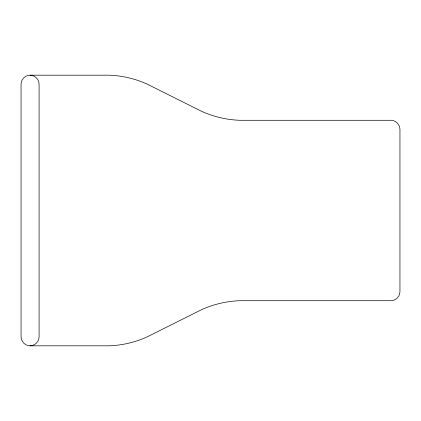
<?xml version="1.0" encoding="UTF-8"?>
<svg xmlns="http://www.w3.org/2000/svg" width="421" height="421" viewBox="0 0 421 421"><rect width="100%" height="100%" fill="white"/><g stroke="black" fill="none" stroke-linecap="round" stroke-linejoin="round"><path stroke-width="0.63" d="M30.07 75.18C25.244 75.148 21.018 79.374 21.05 84.2L21.05 336.8C21.018 341.626 25.244 345.852 30.07 345.82L109.134 345.82C122.285 345.352 135.378 342.262 147.35 336.8L201.48 309.735C213.452 304.272 226.545 301.183 239.696 300.715L390.93 300.715C395.756 300.747 399.982 296.521 399.95 291.695L399.95 129.305C399.982 124.479 395.756 120.253 390.93 120.285L239.696 120.285C226.545 119.817 213.452 116.728 201.48 111.265L147.35 84.2C135.378 78.738 122.285 75.648 109.134 75.18L30.07 75.18C34.901 75.148 39.121 79.374 39.095 84.2L39.095 336.8C39.121 341.626 34.901 345.852 30.07 345.82"/></g></svg>
